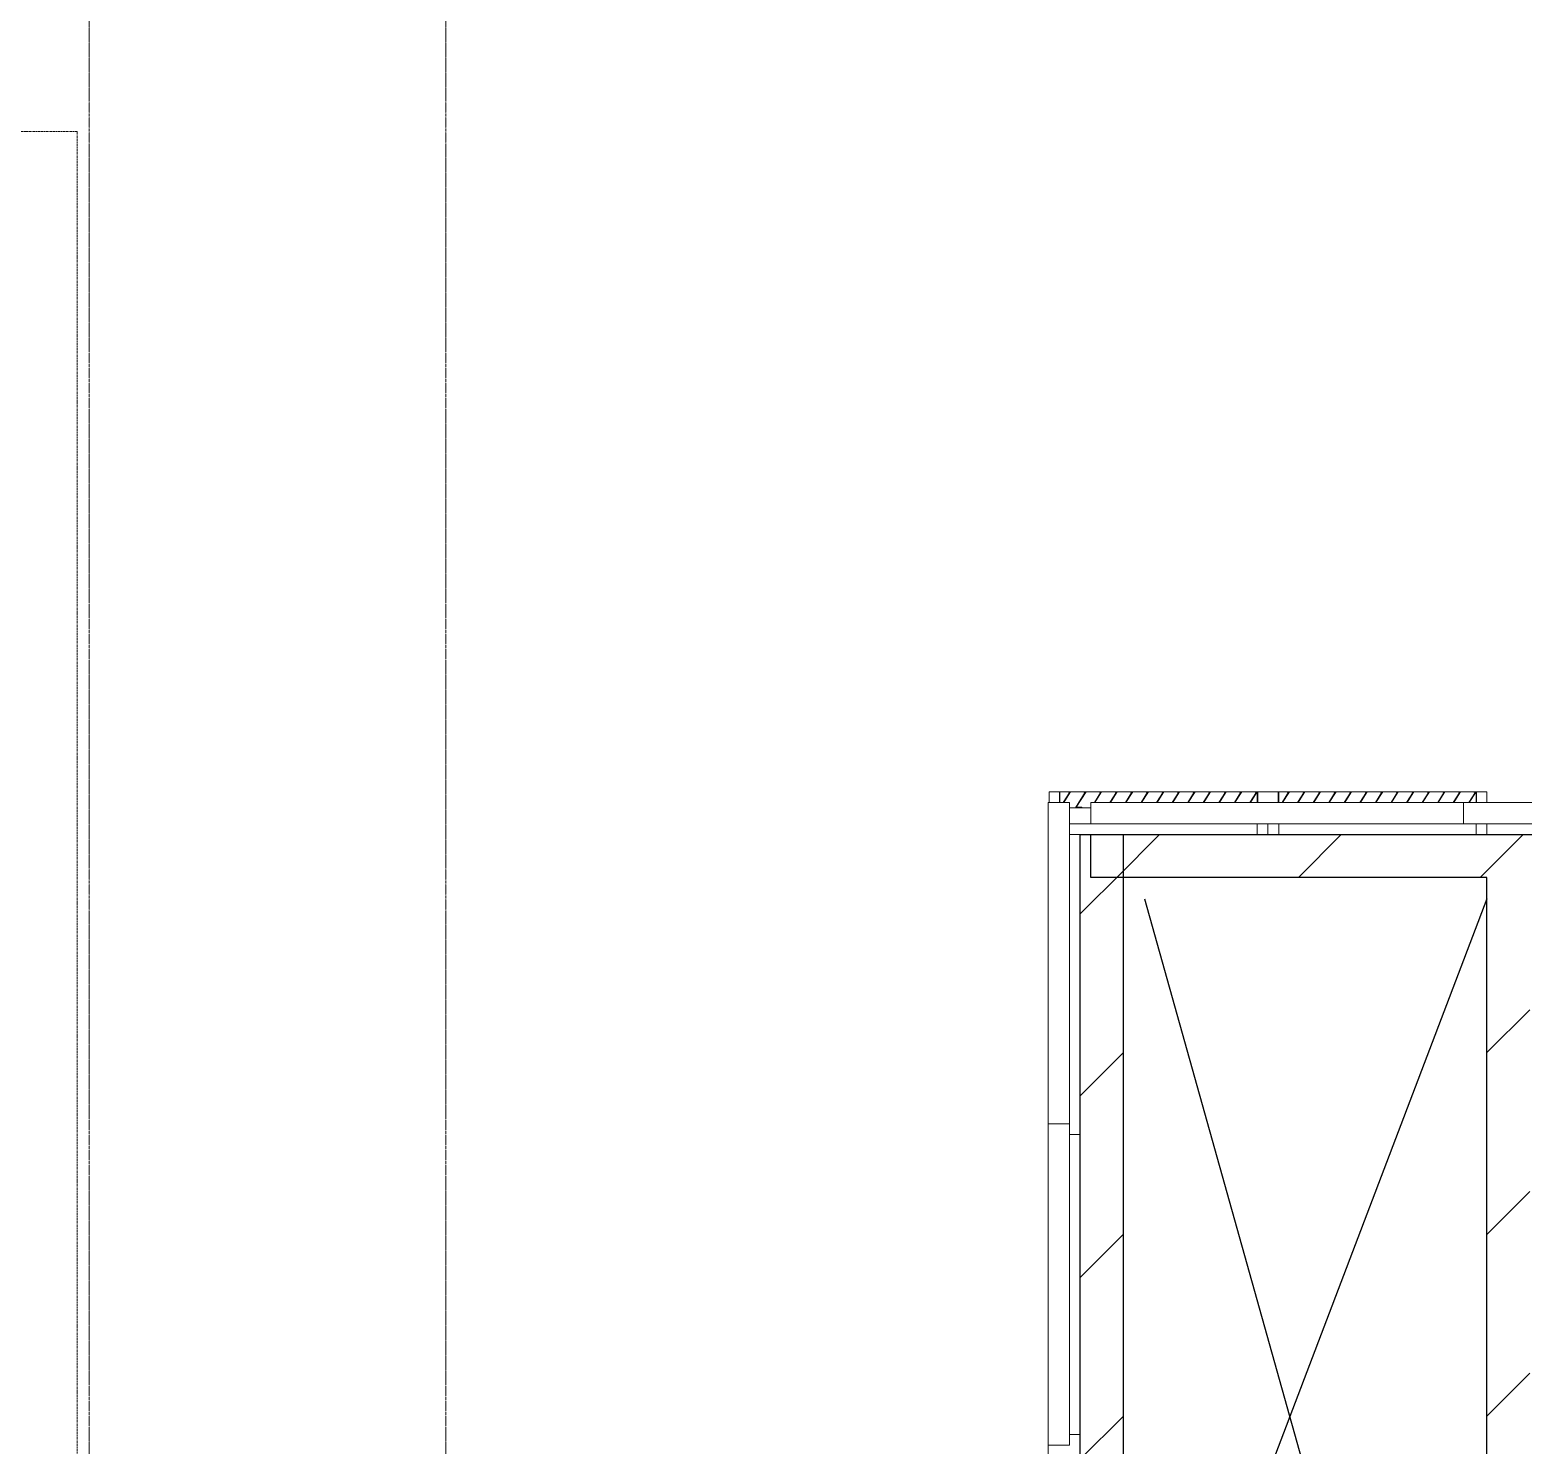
# Model space of a CAD drawing. Header units: millimetres. Extents: x 984 to 425800, y -34355 to 59419.
# Drawn here: x 317740 to 324710, y -12173 to -5567 of the extents above; entities that cross this region are included whole.
import ezdxf

# ---------------------------------------------------------------- set-up
doc = ezdxf.new("R2010")
doc.units = ezdxf.units.MM
doc.linetypes.add('DPA_Grid _ Level 100', pattern=[10, 5.5, -1.6, 1.3, -1.6])
doc.linetypes.add('DPA_Hidden 100', pattern=[7.2, 4.7, -2.5])
for name, color, linetype, lineweight in [('_ _ A-DETL-OPENING', 1, 'Continuous', 25), ('A-DETL', 1, 'Continuous', 70), ('A-GENM', 1, 'Continuous', 9), ('A-GLAZ-CURT', 2, 'Continuous', 9), ('A-GLAZ-CWMG', 2, 'Continuous', 9), ('A-WALL', 5, 'Continuous', 9), ('A-WALL-PATT', 1, 'Continuous', 9), ('S-GRID', 251, 'Continuous', 9)]:
    doc.layers.add(name, color=color, linetype=linetype, lineweight=lineweight)
pattern_1 = [(45, (1017098.17, 0), (-424.26407, 424.26407), [])]

# ---------------------------------------------------------------- blocks, each defined once
blk = doc.blocks.new('DPA_CP_Entrance Louver Grill Vertical Z - Louver Grill Vertical Z-18398051-4110-01 GROUND LEVEL - REFLECTED CEILING PLAN')
at = {"layer": 'A-GLAZ-CURT'}
for p, q in [((-462.8, 200), (-462.8, 150)), ((-462.8, 150), (-462.8, 200)), ((-462.8, 200), (-460.8, 200)), ((-460.8, 150), (-460.8, 200)), ((-460.8, 200), (-460.8, 150)), ((460.8, 200), (460.8, 150)), ((460.8, 150), (460.8, 200)), ((460.8, 200), (462.8, 200)), ((462.8, 150), (462.8, 200)), ((462.8, 200), (462.8, 150)), ((-315.8, 125), (-415.8, 125)), ((-315.8, 125), (-415.8, 125)), ((-315.8, 125), (-415.8, 125)), ((-315.8, 125), (-415.8, 125)), ((-415.8, 50), (510.8, 50)), ((510.8, 50), (-415.8, 50)), ((-415.8, 50), (510.8, 50)), ((510.8, 50), (-415.8, 50)), ((460.8, 50), (460.8, 0)), ((510.8, 50), (460.8, 50)), ((460.8, 50), (510.8, 50)), ((460.8, 0), (460.8, 50)), ((460.8, 0), (510.8, 0)), ((510.8, 0), (460.8, 0)), ((510.8, 0), (510.8, 50)), ((510.8, 50), (510.8, 0))]:
    blk.add_line(p, q, dxfattribs=at)
blk = doc.blocks.new('System Panel - Facade_Solid Panel 100mm-18333758-4110-01 GROUND LEVEL - REFLECTED CEILING PLAN')
at = {"layer": 'A-GLAZ-CURT'}
for p, q in [((-695, 150), (695, 150)), ((695, 150), (-695, 150)), ((-695, 50), (695, 50)), ((695, 50), (-695, 50))]:
    blk.add_line(p, q, dxfattribs=at)
blk = doc.blocks.new('System Panel - Facade_Solid Panel 100mm-18104327-4110-01 GROUND LEVEL - REFLECTED CEILING PLAN')
at = {"layer": 'A-GLAZ-CURT'}
for p, q in [((-870, 50), (-870, 150)), ((-870, 150), (870, 150)), ((870, 150), (870, 50)), ((870, 50), (-870, 50))]:
    blk.add_line(p, q, dxfattribs=at)
blk = doc.blocks.new('System Panel - Facade_Solid Panel 100mm-6828144-4110-01 GROUND LEVEL - REFLECTED CEILING PLAN')
at = {"layer": 'A-GLAZ-CURT'}
for p, q in [((-750, 50), (-750, 150)), ((-750, 150), (750, 150)), ((750, 150), (750, 50)), ((750, 50), (-750, 50))]:
    blk.add_line(p, q, dxfattribs=at)
blk = doc.blocks.new('DPA_CP_Entrance Louver Grill Vertical Z - Louver Grill Vertical Z-V20-4110-01 GROUND LEVEL - REFLECTED CEILING PLAN')
at = {"layer": 'A-GLAZ-CURT'}
for p, q in [((-462.8, 200), (-462.8, 150)), ((-462.8, 150), (-462.8, 200)), ((-462.8, 200), (-460.8, 200)), ((-460.8, 150), (-460.8, 200)), ((-460.8, 200), (-460.8, 150)), ((460.8, 200), (460.8, 150)), ((460.8, 150), (460.8, 200)), ((460.8, 200), (462.8, 200)), ((462.8, 150), (462.8, 200)), ((462.8, 200), (462.8, 150)), ((-510.8, 50), (-510.8, 0)), ((-460.8, 50), (-510.8, 50)), ((-510.8, 50), (-460.8, 50)), ((-510.8, 0), (-510.8, 50)), ((-510.8, 50), (510.8, 50)), ((510.8, 50), (-510.8, 50)), ((-510.8, 50), (510.8, 50)), ((510.8, 50), (-510.8, 50)), ((-510.8, 0), (-460.8, 0)), ((-460.8, 0), (-510.8, 0)), ((-460.8, 0), (-460.8, 50)), ((-460.8, 50), (-460.8, 0)), ((460.8, 50), (460.8, 0)), ((510.8, 50), (460.8, 50)), ((460.8, 50), (510.8, 50)), ((460.8, 0), (460.8, 50)), ((460.8, 0), (510.8, 0)), ((510.8, 0), (460.8, 0)), ((510.8, 0), (510.8, 50)), ((510.8, 50), (510.8, 0))]:
    blk.add_line(p, q, dxfattribs=at)
blk = doc.blocks.new('GM_Louver Grill Vertical Z - Z Profile-12310198-4110-01 GROUND LEVEL - REFLECTED CEILING PLAN')
at = {"layer": 'A-GENM'}
for p, q in [((46.4, 73), (15.9, 25)), ((15.9, 25), (46.4, 73)), ((18.3, 25), (50, 75)), ((50, 75), (18.3, 25)), ((50, 75), (40, 75)), ((40, 75), (40, 73)), ((40, 73), (40, 75)), ((40, 75), (50, 75)), ((40, 73), (46.4, 73)), ((46.4, 73), (40, 73))]:
    blk.add_line(p, q, dxfattribs=at)
blk = doc.blocks.new('GM_Louver Grill Vertical Z - Z Profile-V47-4110-01 GROUND LEVEL - REFLECTED CEILING PLAN')
at = {"layer": 'A-GENM'}
for p, q in [((46.4, 73), (0.1, 0)), ((0.1, 0), (46.4, 73)), ((3.7, 2), (50, 75)), ((50, 75), (3.7, 2)), ((50, 75), (40, 75)), ((40, 75), (40, 73)), ((40, 73), (40, 75)), ((40, 75), (50, 75)), ((40, 73), (46.4, 73)), ((46.4, 73), (40, 73)), ((0.1, 0), (30, 0)), ((30, 0), (0.1, 0)), ((30, 2), (3.7, 2)), ((3.7, 2), (30, 2)), ((30, 0), (30, 2)), ((30, 2), (30, 0))]:
    blk.add_line(p, q, dxfattribs=at)
blk = doc.blocks.new('GM_Louver Grill Vertical Z - Z Profile-V48-4110-01 GROUND LEVEL - REFLECTED CEILING PLAN')
at = {"layer": 'A-GENM'}
for p, q in [((46.4, 73), (15.9, 25)), ((15.9, 25), (46.4, 73)), ((18.3, 25), (50, 75)), ((50, 75), (18.3, 25)), ((50, 75), (40, 75)), ((40, 75), (40, 73)), ((40, 73), (40, 75)), ((40, 75), (50, 75)), ((40, 73), (46.4, 73)), ((46.4, 73), (40, 73))]:
    blk.add_line(p, q, dxfattribs=at)
blk = doc.blocks.new('DPA_CP_Entrance Louver Grill Vertical Z - Louver Grill Vertical Z-18399286-4110-01 GROUND LEVEL - REFLECTED CEILING PLAN')
at = {"layer": 'A-GLAZ-CURT'}
for p, q in [((460.8, 0), (510.8, 0)), ((510.8, 0), (460.8, 0)), ((510.8, 0), (510.8, 50)), ((510.8, 50), (510.8, 0))]:
    blk.add_line(p, q, dxfattribs=at)
blk = doc.blocks.new('DPA_CP_Entrance Louver Grill Vertical Z - Louver Grill Vertical Z-V122-4110-01 GROUND LEVEL - REFLECTED CEILING PLAN')
at = {"layer": 'A-GLAZ-CURT'}
for p, q in [((-510.8, 50), (-510.8, 0)), ((-510.8, 0), (-510.8, 50)), ((-510.8, 0), (-460.8, 0)), ((-460.8, 0), (-510.8, 0)), ((460.8, 0), (510.8, 0)), ((510.8, 0), (460.8, 0)), ((510.8, 0), (510.8, 50)), ((510.8, 50), (510.8, 0))]:
    blk.add_line(p, q, dxfattribs=at)
blk = doc.blocks.new('GM_Louver Grill Vertical Z - Z Profile-18333892-4110-01 GROUND LEVEL - REFLECTED CEILING PLAN')
at = {"layer": 'A-GENM'}
for p, q in [((50, 75), (40, 75)), ((40, 75), (50, 75))]:
    blk.add_line(p, q, dxfattribs=at)
blk = doc.blocks.new('Rectangular Mullion - 50x200-17623520-4110-01 GROUND LEVEL - REFLECTED CEILING PLAN')
at = {"layer": 'A-GLAZ-CWMG'}
for p, q in [((-693579, -9123), (-692557.4, -9123)), ((-693579, -9123), (-692557.4, -9123)), ((-692557.4, -9173), (-692557.4, -9123)), ((-692557.4, -9123), (-692557.4, -9173)), ((-692557.4, -9323), (-693579, -9323)), ((-693579, -9323), (-692557.4, -9323)), ((-692557.4, -9323), (-692557.4, -9273)), ((-692557.4, -9273), (-692557.4, -9323))]:
    blk.add_line(p, q, dxfattribs=at)
blk = doc.blocks.new('Rectangular Mullion - 50x200-17623521-4110-01 GROUND LEVEL - REFLECTED CEILING PLAN')
at = {"layer": 'A-GLAZ-CWMG'}
for p, q in [((-694600.7, -9173), (-694600.7, -9123)), ((-694600.7, -9123), (-694600.7, -9173)), ((-694600.7, -9123), (-693579, -9123)), ((-694600.7, -9123), (-693579, -9123)), ((-693579, -9323), (-694505.7, -9323)), ((-694505.7, -9323), (-693579, -9323))]:
    blk.add_line(p, q, dxfattribs=at)
blk = doc.blocks.new('DPA_CP_Entrance Louver Grill Vertical Z - Louver Grill Vertical Z-18399546-4110-01 GROUND LEVEL - REFLECTED CEILING PLAN')
at = {"layer": 'A-GLAZ-CURT'}
for p, q in [((-700, 0), (-700, -50)), ((-700, -50), (-700, 0)), ((-700, -50), (-650, -50)), ((-650, -50), (-700, -50)), ((-700, -50), (-700, -100)), ((-700, -100), (-700, -50)), ((700, -50), (-700, -50)), ((-700, -50), (700, -50)), ((-700, -50), (-700, -100)), ((-700, -100), (-700, -50)), ((700, -50), (-700, -50)), ((-700, -50), (700, -50)), ((650, -50), (700, -50)), ((700, -50), (650, -50)), ((700, -50), (700, -100)), ((700, -100), (700, -50)), ((700, -50), (700, -100)), ((700, -100), (700, -50)), ((650, -125), (650, -200)), ((650, -200), (650, -125))]:
    blk.add_line(p, q, dxfattribs=at)
blk = doc.blocks.new('DPA_CP_Entrance Louver Grill Vertical Z - Louver Grill Vertical Z-V216-4110-01 GROUND LEVEL - REFLECTED CEILING PLAN')
at = {"layer": 'A-GLAZ-CURT'}
for p, q in [((-700, -50), (-650, -50)), ((-650, -50), (-700, -50)), ((-700, -50), (-700, -100)), ((-700, -100), (-700, -50)), ((700, -50), (-700, -50)), ((-700, -50), (700, -50)), ((-700, -50), (-700, -100)), ((-700, -100), (-700, -50)), ((700, -50), (-700, -50)), ((-700, -50), (700, -50)), ((650, -50), (700, -50)), ((700, -50), (650, -50)), ((700, -50), (700, -100)), ((700, -100), (700, -50)), ((700, -50), (700, -100)), ((700, -100), (700, -50))]:
    blk.add_line(p, q, dxfattribs=at)
blk = doc.blocks.new('GM_Louver Grill Vertical Z - Z Profile-17623928-4110-01 GROUND LEVEL - REFLECTED CEILING PLAN')
at = {"layer": 'A-GENM'}
for p, q in [((40, -75), (50, -75)), ((50, -75), (40, -75))]:
    blk.add_line(p, q, dxfattribs=at)
blk = doc.blocks.new('DPA_CP_Entrance Louver Grill Vertical Z - Louver Grill Vertical Z-18399611-4110-01 GROUND LEVEL - REFLECTED CEILING PLAN')
at = {"layer": 'A-GLAZ-CURT'}
for p, q in [((-700, 0), (-700, -50)), ((-700, -50), (-700, 0)), ((-700, -50), (-700, -100)), ((-700, -100), (-700, -50)), ((-700, -50), (-700, -100)), ((-700, -100), (-700, -50)), ((700, -50), (700, -100)), ((700, -100), (700, -50)), ((700, -50), (700, -100)), ((700, -100), (700, -50))]:
    blk.add_line(p, q, dxfattribs=at)
blk = doc.blocks.new('DPA_CP_Entrance Louver Grill Vertical Z - Louver Grill Vertical Z-V217-4110-01 GROUND LEVEL - REFLECTED CEILING PLAN')
at = {"layer": 'A-GLAZ-CURT'}
for p, q in [((-700, -50), (-700, -100)), ((-700, -100), (-700, -50)), ((-700, -50), (-700, -100)), ((-700, -100), (-700, -50)), ((700, -50), (700, -100)), ((700, -100), (700, -50)), ((700, -50), (700, -100)), ((700, -100), (700, -50))]:
    blk.add_line(p, q, dxfattribs=at)
blk = doc.blocks.new('GM_Louver Grill Vertical Z - Z Profile-18333959-4110-01 GROUND LEVEL - REFLECTED CEILING PLAN')
at = {"layer": 'A-GENM'}
for p, q in [((40, -75), (50, -75)), ((50, -75), (40, -75))]:
    blk.add_line(p, q, dxfattribs=at)
blk = doc.blocks.new('Rectangular Mullion - 50x200-17623923-4110-01 GROUND LEVEL - REFLECTED CEILING PLAN')
at = {"layer": 'A-GLAZ-CWMG'}
for p, q in [((-694605.7, -12123), (-694605.7, -10723)), ((-694605.7, -10723), (-694605.7, -12123))]:
    blk.add_line(p, q, dxfattribs=at)
blk = doc.blocks.new('Rectangular Mullion - 50x200-17623924-4110-01 GROUND LEVEL - REFLECTED CEILING PLAN')
at = {"layer": 'A-GLAZ-CWMG'}
for p, q in [((-694605.7, -10723), (-694605.7, -9323)), ((-694605.7, -9323), (-694605.7, -10723)), ((-694505.7, -9323), (-694405.7, -9323)), ((-694405.7, -9323), (-694505.7, -9323))]:
    blk.add_line(p, q, dxfattribs=at)
blk = doc.blocks.new('DPA_CP_Entrance Louver Grill Vertical Z - Louver Grill Vertical Z-V218-4110-01 GROUND LEVEL - REFLECTED CEILING PLAN')
at = {"layer": 'A-GLAZ-CURT'}
for p, q in [((700, -50), (700, 0)), ((700, 0), (700, -50)), ((-700, -50), (-650, -50)), ((-650, -50), (-700, -50)), ((-700, -50), (-700, -100)), ((-700, -100), (-700, -50)), ((700, -50), (-700, -50)), ((-700, -50), (700, -50)), ((-700, -50), (-700, -100)), ((-700, -100), (-700, -50)), ((700, -50), (-700, -50)), ((-700, -50), (700, -50)), ((650, -50), (700, -50)), ((700, -50), (650, -50)), ((700, -50), (700, -125)), ((700, -125), (700, -50)), ((700, -50), (700, -125)), ((700, -125), (700, -50)), ((-650, -200), (-650, -125)), ((-650, -125), (-650, -200)), ((650, -125), (650, -200)), ((700, -125), (650, -125)), ((650, -125), (700, -125)), ((650, -200), (650, -125)), ((650, -125), (700, -125)), ((650, -125), (700, -125)), ((650, -125), (700, -125)), ((650, -125), (700, -125)), ((652, -200), (652, -127)), ((652, -127), (700, -127)), ((700, -127), (652, -127)), ((652, -127), (652, -200)), ((652, -200), (650, -200))]:
    blk.add_line(p, q, dxfattribs=at)
blk = doc.blocks.new('DPA_CP_Entrance Louver Grill Vertical Z - Louver Grill Vertical Z-V219-4110-01 GROUND LEVEL - REFLECTED CEILING PLAN')
at = {"layer": 'A-GLAZ-CURT'}
for p, q in [((700, -50), (700, 0)), ((700, 0), (700, -50)), ((-700, -50), (-700, -100)), ((-700, -100), (-700, -50)), ((-700, -50), (-700, -100)), ((-700, -100), (-700, -50)), ((700, -50), (700, -125)), ((700, -125), (700, -50)), ((700, -50), (700, -125)), ((700, -125), (700, -50))]:
    blk.add_line(p, q, dxfattribs=at)
blk = doc.blocks.new('Rectangular Mullion - 50x200-17623926-4110-01 GROUND LEVEL - REFLECTED CEILING PLAN')
at = {"layer": 'A-GLAZ-CWMG'}
for p, q in [((-694605.7, -13373), (-694605.7, -12123)), ((-694605.7, -12123), (-694605.7, -13373)), ((-694605.7, -13523), (-694605.7, -13473)), ((-694605.7, -13473), (-694605.7, -13523)), ((-694605.7, -13523), (-694405.7, -13523)), ((-694405.7, -13523), (-694605.7, -13523))]:
    blk.add_line(p, q, dxfattribs=at)

msp = doc.modelspace()

# ---------------------------------------------------------------- hatches: boundary and pattern name
at = {"layer": 'A-WALL-PATT'}
h = msp.add_hatch(dxfattribs=at)
h.set_pattern_fill('FP_2', color=256, style=0, pattern_type=2)
h.set_pattern_definition(pattern_1)
h.paths.add_polyline_path([(322842.5, -13523), (322842.5, -9323), (322642.5, -9323), (322642.5, -13523)])
h = msp.add_hatch(dxfattribs=at)
h.set_pattern_fill('FP_2', color=256, style=0, pattern_type=2)
h.set_pattern_definition(pattern_1)
h.paths.add_polyline_path([(334279.2, -9523), (334865.8, -9523), (334865.8, -9323), (322692.5, -9323), (322692.5, -9523), (333552.8, -9523)])
h = msp.add_hatch(dxfattribs=at)
h.set_pattern_fill('FP_2', color=256, style=0, pattern_type=2)
h.set_pattern_definition(pattern_1)
h.paths.add_polyline_path([(324540.8, -13623), (324740.8, -13623), (324740.8, -9523), (324540.8, -9523), (324540.8, -13106)])

# ---------------------------------------------------------------- linework, layer by layer
at = {"layer": '_ _ A-DETL-OPENING'}
for p, q in [((324540.8, -9623), (322942.5, -13823)), ((322942.5, -9623), (324960.8, -16823))]:
    msp.add_line(p, q, dxfattribs=at)
at = {"layer": 'A-DETL', "linetype": 'DPA_Hidden 100', "lineweight": 9}
for p, q in [((149317.7, -6041), (317960.8, -6041)), ((317960.8, -6041), (317960.8, -20033))]:
    msp.add_line(p, q, dxfattribs=at)
at = {"layer": 'A-WALL', "color": 7, "lineweight": 25}
for p, q in [((322642.5, -13523), (322642.5, -9323)), ((322642.5, -9323), (322842.5, -9323)), ((322692.5, -9323), (330230.8, -9323)), ((322692.5, -9523), (322692.5, -9323)), ((322842.5, -9323), (322842.5, -13523)), ((324540.8, -9523), (322692.5, -9523)), ((324540.8, -13623), (324540.8, -9523))]:
    msp.add_line(p, q, dxfattribs=at)
at = {"layer": 'S-GRID', "linetype": 'DPA_Grid _ Level 100'}
for p, q in [((318015.8, -30742.3), (318015.8, 54919.2)), ((319680.8, -30742.3), (319680.8, 53417.9))]:
    msp.add_line(p, q, dxfattribs=at)

# ---------------------------------------------------------------- block references
at = {"layer": 'A-GENM'}
for name, p in [('GM_Louver Grill Vertical Z - Z Profile-V48-4110-01 GROUND LEVEL - REFLECTED CEILING PLAN', (322547.5, -9198)), ('GM_Louver Grill Vertical Z - Z Profile-18333892-4110-01 GROUND LEVEL - REFLECTED CEILING PLAN', (322547.5, -9198)), ('GM_Louver Grill Vertical Z - Z Profile-V47-4110-01 GROUND LEVEL - REFLECTED CEILING PLAN', (322620.1, -9198)), ('GM_Louver Grill Vertical Z - Z Profile-18333892-4110-01 GROUND LEVEL - REFLECTED CEILING PLAN', (322620.1, -9198)), ('GM_Louver Grill Vertical Z - Z Profile-12310198-4110-01 GROUND LEVEL - REFLECTED CEILING PLAN', (322692.8, -9198)), ('GM_Louver Grill Vertical Z - Z Profile-18333892-4110-01 GROUND LEVEL - REFLECTED CEILING PLAN', (322692.8, -9198)), ('GM_Louver Grill Vertical Z - Z Profile-12310198-4110-01 GROUND LEVEL - REFLECTED CEILING PLAN', (322765.4, -9198)), ('GM_Louver Grill Vertical Z - Z Profile-18333892-4110-01 GROUND LEVEL - REFLECTED CEILING PLAN', (322765.4, -9198)), ('GM_Louver Grill Vertical Z - Z Profile-12310198-4110-01 GROUND LEVEL - REFLECTED CEILING PLAN', (322838, -9198)), ('GM_Louver Grill Vertical Z - Z Profile-18333892-4110-01 GROUND LEVEL - REFLECTED CEILING PLAN', (322838, -9198)), ('GM_Louver Grill Vertical Z - Z Profile-12310198-4110-01 GROUND LEVEL - REFLECTED CEILING PLAN', (322910.7, -9198)), ('GM_Louver Grill Vertical Z - Z Profile-18333892-4110-01 GROUND LEVEL - REFLECTED CEILING PLAN', (322910.7, -9198)), ('GM_Louver Grill Vertical Z - Z Profile-12310198-4110-01 GROUND LEVEL - REFLECTED CEILING PLAN', (322983.3, -9198)), ('GM_Louver Grill Vertical Z - Z Profile-18333892-4110-01 GROUND LEVEL - REFLECTED CEILING PLAN', (322983.3, -9198)), ('GM_Louver Grill Vertical Z - Z Profile-12310198-4110-01 GROUND LEVEL - REFLECTED CEILING PLAN', (323056, -9198)), ('GM_Louver Grill Vertical Z - Z Profile-18333892-4110-01 GROUND LEVEL - REFLECTED CEILING PLAN', (323056, -9198)), ('GM_Louver Grill Vertical Z - Z Profile-12310198-4110-01 GROUND LEVEL - REFLECTED CEILING PLAN', (323128.6, -9198)), ('GM_Louver Grill Vertical Z - Z Profile-18333892-4110-01 GROUND LEVEL - REFLECTED CEILING PLAN', (323128.6, -9198)), ('GM_Louver Grill Vertical Z - Z Profile-12310198-4110-01 GROUND LEVEL - REFLECTED CEILING PLAN', (323201.2, -9198)), ('GM_Louver Grill Vertical Z - Z Profile-18333892-4110-01 GROUND LEVEL - REFLECTED CEILING PLAN', (323201.2, -9198)), ('GM_Louver Grill Vertical Z - Z Profile-12310198-4110-01 GROUND LEVEL - REFLECTED CEILING PLAN', (323273.9, -9198)), ('GM_Louver Grill Vertical Z - Z Profile-18333892-4110-01 GROUND LEVEL - REFLECTED CEILING PLAN', (323273.9, -9198)), ('GM_Louver Grill Vertical Z - Z Profile-12310198-4110-01 GROUND LEVEL - REFLECTED CEILING PLAN', (323346.5, -9198)), ('GM_Louver Grill Vertical Z - Z Profile-18333892-4110-01 GROUND LEVEL - REFLECTED CEILING PLAN', (323346.5, -9198)), ('GM_Louver Grill Vertical Z - Z Profile-12310198-4110-01 GROUND LEVEL - REFLECTED CEILING PLAN', (323419.1, -9198)), ('GM_Louver Grill Vertical Z - Z Profile-18333892-4110-01 GROUND LEVEL - REFLECTED CEILING PLAN', (323419.1, -9198)), ('GM_Louver Grill Vertical Z - Z Profile-12310198-4110-01 GROUND LEVEL - REFLECTED CEILING PLAN', (323569.1, -9198)), ('GM_Louver Grill Vertical Z - Z Profile-18333892-4110-01 GROUND LEVEL - REFLECTED CEILING PLAN', (323569.1, -9198)), ('GM_Louver Grill Vertical Z - Z Profile-12310198-4110-01 GROUND LEVEL - REFLECTED CEILING PLAN', (323641.8, -9198)), ('GM_Louver Grill Vertical Z - Z Profile-18333892-4110-01 GROUND LEVEL - REFLECTED CEILING PLAN', (323641.8, -9198)), ('GM_Louver Grill Vertical Z - Z Profile-12310198-4110-01 GROUND LEVEL - REFLECTED CEILING PLAN', (323714.4, -9198)), ('GM_Louver Grill Vertical Z - Z Profile-18333892-4110-01 GROUND LEVEL - REFLECTED CEILING PLAN', (323714.4, -9198)), ('GM_Louver Grill Vertical Z - Z Profile-12310198-4110-01 GROUND LEVEL - REFLECTED CEILING PLAN', (323787.1, -9198)), ('GM_Louver Grill Vertical Z - Z Profile-18333892-4110-01 GROUND LEVEL - REFLECTED CEILING PLAN', (323787.1, -9198)), ('GM_Louver Grill Vertical Z - Z Profile-12310198-4110-01 GROUND LEVEL - REFLECTED CEILING PLAN', (323859.7, -9198)), ('GM_Louver Grill Vertical Z - Z Profile-18333892-4110-01 GROUND LEVEL - REFLECTED CEILING PLAN', (323859.7, -9198)), ('GM_Louver Grill Vertical Z - Z Profile-12310198-4110-01 GROUND LEVEL - REFLECTED CEILING PLAN', (323932.3, -9198)), ('GM_Louver Grill Vertical Z - Z Profile-18333892-4110-01 GROUND LEVEL - REFLECTED CEILING PLAN', (323932.3, -9198)), ('GM_Louver Grill Vertical Z - Z Profile-12310198-4110-01 GROUND LEVEL - REFLECTED CEILING PLAN', (324005, -9198)), ('GM_Louver Grill Vertical Z - Z Profile-18333892-4110-01 GROUND LEVEL - REFLECTED CEILING PLAN', (324005, -9198)), ('GM_Louver Grill Vertical Z - Z Profile-12310198-4110-01 GROUND LEVEL - REFLECTED CEILING PLAN', (324077.6, -9198)), ('GM_Louver Grill Vertical Z - Z Profile-18333892-4110-01 GROUND LEVEL - REFLECTED CEILING PLAN', (324077.6, -9198)), ('GM_Louver Grill Vertical Z - Z Profile-12310198-4110-01 GROUND LEVEL - REFLECTED CEILING PLAN', (324150.2, -9198)), ('GM_Louver Grill Vertical Z - Z Profile-18333892-4110-01 GROUND LEVEL - REFLECTED CEILING PLAN', (324150.2, -9198)), ('GM_Louver Grill Vertical Z - Z Profile-12310198-4110-01 GROUND LEVEL - REFLECTED CEILING PLAN', (324222.9, -9198)), ('GM_Louver Grill Vertical Z - Z Profile-18333892-4110-01 GROUND LEVEL - REFLECTED CEILING PLAN', (324222.9, -9198)), ('GM_Louver Grill Vertical Z - Z Profile-12310198-4110-01 GROUND LEVEL - REFLECTED CEILING PLAN', (324295.5, -9198)), ('GM_Louver Grill Vertical Z - Z Profile-18333892-4110-01 GROUND LEVEL - REFLECTED CEILING PLAN', (324295.5, -9198)), ('GM_Louver Grill Vertical Z - Z Profile-12310198-4110-01 GROUND LEVEL - REFLECTED CEILING PLAN', (324368.2, -9198)), ('GM_Louver Grill Vertical Z - Z Profile-18333892-4110-01 GROUND LEVEL - REFLECTED CEILING PLAN', (324368.2, -9198)), ('GM_Louver Grill Vertical Z - Z Profile-12310198-4110-01 GROUND LEVEL - REFLECTED CEILING PLAN', (324440.8, -9198)), ('GM_Louver Grill Vertical Z - Z Profile-18333892-4110-01 GROUND LEVEL - REFLECTED CEILING PLAN', (324440.8, -9198))]:
    msp.add_blockref(name, p, dxfattribs=at)
at = {"layer": 'A-GENM', "rotation": 270}
for name, p in [('GM_Louver Grill Vertical Z - Z Profile-17623928-4110-01 GROUND LEVEL - REFLECTED CEILING PLAN', (322567.5, -9373)), ('GM_Louver Grill Vertical Z - Z Profile-18333959-4110-01 GROUND LEVEL - REFLECTED CEILING PLAN', (322567.5, -9373)), ('GM_Louver Grill Vertical Z - Z Profile-17623928-4110-01 GROUND LEVEL - REFLECTED CEILING PLAN', (322567.5, -9446.5)), ('GM_Louver Grill Vertical Z - Z Profile-18333959-4110-01 GROUND LEVEL - REFLECTED CEILING PLAN', (322567.5, -9446.5)), ('GM_Louver Grill Vertical Z - Z Profile-17623928-4110-01 GROUND LEVEL - REFLECTED CEILING PLAN', (322567.5, -9520)), ('GM_Louver Grill Vertical Z - Z Profile-18333959-4110-01 GROUND LEVEL - REFLECTED CEILING PLAN', (322567.5, -9520)), ('GM_Louver Grill Vertical Z - Z Profile-17623928-4110-01 GROUND LEVEL - REFLECTED CEILING PLAN', (322567.5, -9593.6)), ('GM_Louver Grill Vertical Z - Z Profile-18333959-4110-01 GROUND LEVEL - REFLECTED CEILING PLAN', (322567.5, -9593.6)), ('GM_Louver Grill Vertical Z - Z Profile-17623928-4110-01 GROUND LEVEL - REFLECTED CEILING PLAN', (322567.5, -9667.1)), ('GM_Louver Grill Vertical Z - Z Profile-18333959-4110-01 GROUND LEVEL - REFLECTED CEILING PLAN', (322567.5, -9667.1)), ('GM_Louver Grill Vertical Z - Z Profile-17623928-4110-01 GROUND LEVEL - REFLECTED CEILING PLAN', (322567.5, -9740.6)), ('GM_Louver Grill Vertical Z - Z Profile-18333959-4110-01 GROUND LEVEL - REFLECTED CEILING PLAN', (322567.5, -9740.6)), ('GM_Louver Grill Vertical Z - Z Profile-17623928-4110-01 GROUND LEVEL - REFLECTED CEILING PLAN', (322567.5, -9814.2)), ('GM_Louver Grill Vertical Z - Z Profile-18333959-4110-01 GROUND LEVEL - REFLECTED CEILING PLAN', (322567.5, -9814.2)), ('GM_Louver Grill Vertical Z - Z Profile-17623928-4110-01 GROUND LEVEL - REFLECTED CEILING PLAN', (322567.5, -9887.7)), ('GM_Louver Grill Vertical Z - Z Profile-18333959-4110-01 GROUND LEVEL - REFLECTED CEILING PLAN', (322567.5, -9887.7)), ('GM_Louver Grill Vertical Z - Z Profile-17623928-4110-01 GROUND LEVEL - REFLECTED CEILING PLAN', (322567.5, -9961.2)), ('GM_Louver Grill Vertical Z - Z Profile-18333959-4110-01 GROUND LEVEL - REFLECTED CEILING PLAN', (322567.5, -9961.2)), ('GM_Louver Grill Vertical Z - Z Profile-17623928-4110-01 GROUND LEVEL - REFLECTED CEILING PLAN', (322567.5, -10034.7)), ('GM_Louver Grill Vertical Z - Z Profile-18333959-4110-01 GROUND LEVEL - REFLECTED CEILING PLAN', (322567.5, -10034.7)), ('GM_Louver Grill Vertical Z - Z Profile-17623928-4110-01 GROUND LEVEL - REFLECTED CEILING PLAN', (322567.5, -10108.3)), ('GM_Louver Grill Vertical Z - Z Profile-18333959-4110-01 GROUND LEVEL - REFLECTED CEILING PLAN', (322567.5, -10108.3)), ('GM_Louver Grill Vertical Z - Z Profile-17623928-4110-01 GROUND LEVEL - REFLECTED CEILING PLAN', (322567.5, -10181.8)), ('GM_Louver Grill Vertical Z - Z Profile-18333959-4110-01 GROUND LEVEL - REFLECTED CEILING PLAN', (322567.5, -10181.8)), ('GM_Louver Grill Vertical Z - Z Profile-17623928-4110-01 GROUND LEVEL - REFLECTED CEILING PLAN', (322567.5, -10255.3)), ('GM_Louver Grill Vertical Z - Z Profile-18333959-4110-01 GROUND LEVEL - REFLECTED CEILING PLAN', (322567.5, -10255.3)), ('GM_Louver Grill Vertical Z - Z Profile-17623928-4110-01 GROUND LEVEL - REFLECTED CEILING PLAN', (322567.5, -10328.9)), ('GM_Louver Grill Vertical Z - Z Profile-18333959-4110-01 GROUND LEVEL - REFLECTED CEILING PLAN', (322567.5, -10328.9)), ('GM_Louver Grill Vertical Z - Z Profile-17623928-4110-01 GROUND LEVEL - REFLECTED CEILING PLAN', (322567.5, -10402.4)), ('GM_Louver Grill Vertical Z - Z Profile-18333959-4110-01 GROUND LEVEL - REFLECTED CEILING PLAN', (322567.5, -10402.4)), ('GM_Louver Grill Vertical Z - Z Profile-17623928-4110-01 GROUND LEVEL - REFLECTED CEILING PLAN', (322567.5, -10475.9)), ('GM_Louver Grill Vertical Z - Z Profile-18333959-4110-01 GROUND LEVEL - REFLECTED CEILING PLAN', (322567.5, -10475.9)), ('GM_Louver Grill Vertical Z - Z Profile-17623928-4110-01 GROUND LEVEL - REFLECTED CEILING PLAN', (322567.5, -10549.5)), ('GM_Louver Grill Vertical Z - Z Profile-18333959-4110-01 GROUND LEVEL - REFLECTED CEILING PLAN', (322567.5, -10549.5)), ('GM_Louver Grill Vertical Z - Z Profile-17623928-4110-01 GROUND LEVEL - REFLECTED CEILING PLAN', (322567.5, -10623)), ('GM_Louver Grill Vertical Z - Z Profile-18333959-4110-01 GROUND LEVEL - REFLECTED CEILING PLAN', (322567.5, -10623)), ('GM_Louver Grill Vertical Z - Z Profile-17623928-4110-01 GROUND LEVEL - REFLECTED CEILING PLAN', (322567.5, -10773)), ('GM_Louver Grill Vertical Z - Z Profile-18333959-4110-01 GROUND LEVEL - REFLECTED CEILING PLAN', (322567.5, -10773)), ('GM_Louver Grill Vertical Z - Z Profile-17623928-4110-01 GROUND LEVEL - REFLECTED CEILING PLAN', (322567.5, -10846.5)), ('GM_Louver Grill Vertical Z - Z Profile-18333959-4110-01 GROUND LEVEL - REFLECTED CEILING PLAN', (322567.5, -10846.5)), ('GM_Louver Grill Vertical Z - Z Profile-17623928-4110-01 GROUND LEVEL - REFLECTED CEILING PLAN', (322567.5, -10920)), ('GM_Louver Grill Vertical Z - Z Profile-18333959-4110-01 GROUND LEVEL - REFLECTED CEILING PLAN', (322567.5, -10920)), ('GM_Louver Grill Vertical Z - Z Profile-17623928-4110-01 GROUND LEVEL - REFLECTED CEILING PLAN', (322567.5, -10993.6)), ('GM_Louver Grill Vertical Z - Z Profile-18333959-4110-01 GROUND LEVEL - REFLECTED CEILING PLAN', (322567.5, -10993.6)), ('GM_Louver Grill Vertical Z - Z Profile-17623928-4110-01 GROUND LEVEL - REFLECTED CEILING PLAN', (322567.5, -11067.1)), ('GM_Louver Grill Vertical Z - Z Profile-18333959-4110-01 GROUND LEVEL - REFLECTED CEILING PLAN', (322567.5, -11067.1)), ('GM_Louver Grill Vertical Z - Z Profile-17623928-4110-01 GROUND LEVEL - REFLECTED CEILING PLAN', (322567.5, -11140.6)), ('GM_Louver Grill Vertical Z - Z Profile-18333959-4110-01 GROUND LEVEL - REFLECTED CEILING PLAN', (322567.5, -11140.6)), ('GM_Louver Grill Vertical Z - Z Profile-17623928-4110-01 GROUND LEVEL - REFLECTED CEILING PLAN', (322567.5, -11214.2)), ('GM_Louver Grill Vertical Z - Z Profile-18333959-4110-01 GROUND LEVEL - REFLECTED CEILING PLAN', (322567.5, -11214.2)), ('GM_Louver Grill Vertical Z - Z Profile-17623928-4110-01 GROUND LEVEL - REFLECTED CEILING PLAN', (322567.5, -11287.7)), ('GM_Louver Grill Vertical Z - Z Profile-18333959-4110-01 GROUND LEVEL - REFLECTED CEILING PLAN', (322567.5, -11287.7)), ('GM_Louver Grill Vertical Z - Z Profile-17623928-4110-01 GROUND LEVEL - REFLECTED CEILING PLAN', (322567.5, -11361.2)), ('GM_Louver Grill Vertical Z - Z Profile-18333959-4110-01 GROUND LEVEL - REFLECTED CEILING PLAN', (322567.5, -11361.2)), ('GM_Louver Grill Vertical Z - Z Profile-17623928-4110-01 GROUND LEVEL - REFLECTED CEILING PLAN', (322567.5, -11434.7)), ('GM_Louver Grill Vertical Z - Z Profile-18333959-4110-01 GROUND LEVEL - REFLECTED CEILING PLAN', (322567.5, -11434.7)), ('GM_Louver Grill Vertical Z - Z Profile-17623928-4110-01 GROUND LEVEL - REFLECTED CEILING PLAN', (322567.5, -11508.3)), ('GM_Louver Grill Vertical Z - Z Profile-18333959-4110-01 GROUND LEVEL - REFLECTED CEILING PLAN', (322567.5, -11508.3)), ('GM_Louver Grill Vertical Z - Z Profile-17623928-4110-01 GROUND LEVEL - REFLECTED CEILING PLAN', (322567.5, -11581.8)), ('GM_Louver Grill Vertical Z - Z Profile-18333959-4110-01 GROUND LEVEL - REFLECTED CEILING PLAN', (322567.5, -11581.8)), ('GM_Louver Grill Vertical Z - Z Profile-17623928-4110-01 GROUND LEVEL - REFLECTED CEILING PLAN', (322567.5, -11655.3)), ('GM_Louver Grill Vertical Z - Z Profile-18333959-4110-01 GROUND LEVEL - REFLECTED CEILING PLAN', (322567.5, -11655.3)), ('GM_Louver Grill Vertical Z - Z Profile-17623928-4110-01 GROUND LEVEL - REFLECTED CEILING PLAN', (322567.5, -11728.9)), ('GM_Louver Grill Vertical Z - Z Profile-18333959-4110-01 GROUND LEVEL - REFLECTED CEILING PLAN', (322567.5, -11728.9)), ('GM_Louver Grill Vertical Z - Z Profile-17623928-4110-01 GROUND LEVEL - REFLECTED CEILING PLAN', (322567.5, -11802.4)), ('GM_Louver Grill Vertical Z - Z Profile-18333959-4110-01 GROUND LEVEL - REFLECTED CEILING PLAN', (322567.5, -11802.4)), ('GM_Louver Grill Vertical Z - Z Profile-17623928-4110-01 GROUND LEVEL - REFLECTED CEILING PLAN', (322567.5, -11875.9)), ('GM_Louver Grill Vertical Z - Z Profile-18333959-4110-01 GROUND LEVEL - REFLECTED CEILING PLAN', (322567.5, -11875.9)), ('GM_Louver Grill Vertical Z - Z Profile-17623928-4110-01 GROUND LEVEL - REFLECTED CEILING PLAN', (322567.5, -11949.5)), ('GM_Louver Grill Vertical Z - Z Profile-18333959-4110-01 GROUND LEVEL - REFLECTED CEILING PLAN', (322567.5, -11949.5)), ('GM_Louver Grill Vertical Z - Z Profile-17623928-4110-01 GROUND LEVEL - REFLECTED CEILING PLAN', (322567.5, -12023)), ('GM_Louver Grill Vertical Z - Z Profile-18333959-4110-01 GROUND LEVEL - REFLECTED CEILING PLAN', (322567.5, -12023))]:
    msp.add_blockref(name, p, dxfattribs=at)
at = {"layer": 'A-GLAZ-CURT'}
for name, p in [('DPA_CP_Entrance Louver Grill Vertical Z - Louver Grill Vertical Z-18398051-4110-01 GROUND LEVEL - REFLECTED CEILING PLAN', (323008.3, -9323)), ('DPA_CP_Entrance Louver Grill Vertical Z - Louver Grill Vertical Z-V20-4110-01 GROUND LEVEL - REFLECTED CEILING PLAN', (324030, -9323)), ('System Panel - Facade_Solid Panel 100mm-18104327-4110-01 GROUND LEVEL - REFLECTED CEILING PLAN', (323562.5, -9323)), ('System Panel - Facade_Solid Panel 100mm-6828144-4110-01 GROUND LEVEL - REFLECTED CEILING PLAN', (325182.5, -9323)), ('System Panel - Facade_Solid Panel 100mm-18333758-4110-01 GROUND LEVEL - REFLECTED CEILING PLAN', (325235.8, -9323)), ('DPA_CP_Entrance Louver Grill Vertical Z - Louver Grill Vertical Z-18399286-4110-01 GROUND LEVEL - REFLECTED CEILING PLAN', (323008.3, -9323)), ('DPA_CP_Entrance Louver Grill Vertical Z - Louver Grill Vertical Z-V122-4110-01 GROUND LEVEL - REFLECTED CEILING PLAN', (324030, -9323))]:
    msp.add_blockref(name, p, dxfattribs=at)
for name, p, rotation in [('System Panel - Facade_Solid Panel 100mm-6828144-4110-01 GROUND LEVEL - REFLECTED CEILING PLAN', (322642.5, -9923), 90), ('DPA_CP_Entrance Louver Grill Vertical Z - Louver Grill Vertical Z-18399546-4110-01 GROUND LEVEL - REFLECTED CEILING PLAN', (322692.5, -10023), 270), ('DPA_CP_Entrance Louver Grill Vertical Z - Louver Grill Vertical Z-18399611-4110-01 GROUND LEVEL - REFLECTED CEILING PLAN', (322692.5, -10023), 270), ('System Panel - Facade_Solid Panel 100mm-6828144-4110-01 GROUND LEVEL - REFLECTED CEILING PLAN', (322642.5, -11423), 90), ('DPA_CP_Entrance Louver Grill Vertical Z - Louver Grill Vertical Z-V216-4110-01 GROUND LEVEL - REFLECTED CEILING PLAN', (322692.5, -11423), 270), ('DPA_CP_Entrance Louver Grill Vertical Z - Louver Grill Vertical Z-V217-4110-01 GROUND LEVEL - REFLECTED CEILING PLAN', (322692.5, -11423), 270), ('DPA_CP_Entrance Louver Grill Vertical Z - Louver Grill Vertical Z-V218-4110-01 GROUND LEVEL - REFLECTED CEILING PLAN', (322692.5, -12823), 270), ('DPA_CP_Entrance Louver Grill Vertical Z - Louver Grill Vertical Z-V219-4110-01 GROUND LEVEL - REFLECTED CEILING PLAN', (322692.5, -12823), 270)]:
    msp.add_blockref(name, p, dxfattribs=dict(at, rotation=rotation))
at = {"layer": 'A-GLAZ-CWMG'}
for name in ['Rectangular Mullion - 50x200-17623521-4110-01 GROUND LEVEL - REFLECTED CEILING PLAN', 'Rectangular Mullion - 50x200-17623520-4110-01 GROUND LEVEL - REFLECTED CEILING PLAN', 'Rectangular Mullion - 50x200-17623924-4110-01 GROUND LEVEL - REFLECTED CEILING PLAN', 'Rectangular Mullion - 50x200-17623923-4110-01 GROUND LEVEL - REFLECTED CEILING PLAN', 'Rectangular Mullion - 50x200-17623926-4110-01 GROUND LEVEL - REFLECTED CEILING PLAN']:
    msp.add_blockref(name, (1017098.2, 0), dxfattribs=at)

doc.saveas('drawing.dxf')
